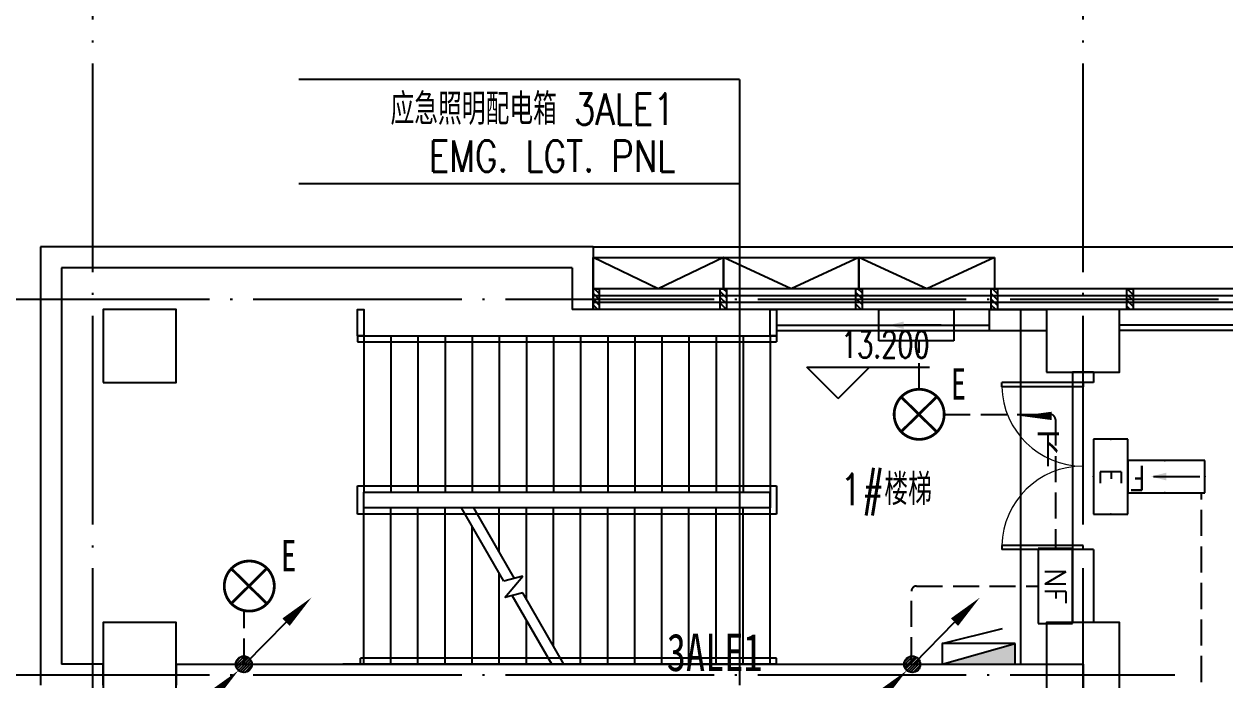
# Model space of a CAD drawing. Extents: x -621157 to 1764546, y -106808 to 741893.
# Drawn here: x 1222 to 12743, y 236350 to 242637 of the extents above; entities that cross this region are included whole.
import ezdxf
from ezdxf.enums import TextEntityAlignment as Align

# ---------------------------------------------------------------- set-up
doc = ezdxf.new("R2010")
doc.units = 0
doc.header["$LTSCALE"] = 1000
doc.header["$MEASUREMENT"] = 0
doc.linetypes.add('DASH', pattern=[0.35, 0.25, -0.1])
doc.linetypes.add('XREF-A-101-平面图_t3$0$DOTE', pattern=[2.42, 2, -0.2, 0.02, -0.2])
for name, color, linetype in [('0-底图', 7, 'Continuous'), ('EQUIP-照明', 3, 'Continuous'), ('SIG_TEXT', 2, 'Continuous'), ('T-EQUP-JT', 7, 'Continuous'), ('TEL_TEXT', 7, 'Continuous'), ('WIRE-应急', 4, 'DASH'), ('WIRE-控制', 6, 'Continuous'), ('WIRE-照明', 4, 'Continuous'), ('XREF-A-101-平面图_t3$0$A-COLUMN', 8, 'Continuous'), ('XREF-A-101-平面图_t3$0$A-CURTWALL', 8, 'Continuous'), ('XREF-A-101-平面图_t3$0$A-DIM_ELEV', 8, 'Continuous'), ('XREF-A-101-平面图_t3$0$A-DOTE', 8, 'Continuous'), ('XREF-A-101-平面图_t3$0$A-GROUND', 8, 'Continuous'), ('XREF-A-101-平面图_t3$0$A-LEAD-AROW', 8, 'Continuous'), ('XREF-A-101-平面图_t3$0$A-RAIL', 8, 'Continuous'), ('XREF-A-101-平面图_t3$0$A-ROOM-CH', 8, 'Continuous'), ('XREF-A-101-平面图_t3$0$A-SEE', 8, 'Continuous'), ('XREF-A-101-平面图_t3$0$A-WALL', 8, 'Continuous'), ('XREF-A-101-平面图_t3$0$A-WALL-FILL', 8, 'Continuous'), ('XREF-A-101-平面图_t3$0$A-WINDOW', 8, 'Continuous'), ('XREF-A-101-平面图_t3$0$A-开启符号', 8, 'Continuous'), ('XREF-A-101-平面图_t3$0$DIM_SYMB', 8, 'Continuous'), ('XREF-A-101-平面图_t3$0$EQUIP_消火栓', 8, 'Continuous'), ('XREF-A-101-平面图_t3$0$STAIR', 8, 'Continuous'), ('XREF-A-101-平面图_t3$0$WALL', 8, 'Continuous'), ('设备-照明', 3, 'Continuous')]:
    doc.layers.add(name, color=color, linetype=linetype)
doc.styles.add('-宋体', font='', dxfattribs={"width": 0.8})
doc.styles.add('_TEL_DIM', font='SIMPLEX', dxfattribs={"width": 0.8, "height": 3.5, "bigfont": 'HZTXT'})
doc.styles.add('DIM_FONT', font='ROMANS', dxfattribs={"width": 0.8, "bigfont": 'HZDXC'})
doc.styles.get("Standard").update_dxf_attribs({"font": 'romans.shx', "bigfont": 'HZDXC.SHX'})
doc.styles.add('STYLE1', font='simhei.ttf')
doc.styles.add('XREF-A-101-平面图_t3$0$-HZDXCROMANS', font='ROMANS.shx', dxfattribs={"bigfont": 'HZDXC.shx'})
doc.styles.add('XREF-A-101-平面图_t3$0$A-STANDARD', font='SIMPLEX', dxfattribs={"bigfont": 'GBCBIG'})
doc.styles.get('-宋体').set_extended_font_data('SimSun')
doc.linetypes.add('Ground', pattern='A,0.75,-0.125,[135,sr.shx,S=0.1,R=0,X=-0.15,Y=0],0.125,-0.125', length=1.125)

# ---------------------------------------------------------------- blocks, each defined once
blk = doc.blocks.new('XREF-A-101-平面图_t3$0$柱网3F')
at = {"layer": 'XREF-A-101-平面图_t3$0$A-COLUMN'}
for points in [[(100, -800), (800, -800), (800, -100), (100, -100)], [(9150, -700), (9850, -700), (9850, -100), (9150, -100)], [(100, -3800), (800, -3800), (800, -3100), (100, -3100)], [(9150, -3800), (9850, -3800), (9850, -3100), (9150, -3100)]]:
    blk.add_lwpolyline(points, close=True, dxfattribs=at)
blk = doc.blocks.new('XREF-A-101-平面图_t3$0$G$C869EB286')
at = {"layer": 'XREF-A-101-平面图_t3$0$A-WINDOW'}
h = blk.add_hatch(dxfattribs=at)
h.set_pattern_fill('ANSI31', color=256, scale=25)
h.set_pattern_definition([(45, (-143.957, -89940), (-28.0633, 28.0633), [])])
h.paths.add_polyline_path([(0, 60), (200, 60), (200, 0), (0, 0)])
blk.add_lwpolyline([(0, 60), (200, 60), (200, 0), (0, 0)], close=True, dxfattribs=at)
blk = doc.blocks.new('XREF-A-101-平面图_t3$0$G$CAEE4CA8D')
at = {"layer": 'XREF-A-101-平面图_t3$0$DIM_SYMB'}
for points in [[(6630, -1100, 0, 0, 0), (1250, -1100, 0, 0, 0), (1250, -2750, 0, 0, 0), (3600, -2750, 80, 0, 0), (3900, -2750, 0, 0, 0)], [(6630, -2750, 0, 0, 0), (4460, -2750, 80, 0, 0), (4160, -2750, 0, 0, 0)]]:
    blk.add_lwpolyline(points, format="xyseb", dxfattribs=at)
at = {"layer": 'XREF-A-101-平面图_t3$0$STAIR'}
for p, q in [((2540, -350), (6560, -350)), ((2540, -350), (2540, -410)), ((2540, -410), (6560, -410)), ((2600, -350), (6500, -350)), ((2600, -350), (2600, -1850)), ((2860, -350), (2860, -1850)), ((3120, -350), (3120, -1850)), ((3380, -350), (3380, -1850)), ((3640, -350), (3640, -1850)), ((3900, -350), (3900, -1850)), ((4160, -350), (4160, -1850)), ((4420, -350), (4420, -1850)), ((4680, -350), (4680, -1850)), ((4940, -350), (4940, -1850)), ((5200, -350), (5200, -1850)), ((5460, -350), (5460, -1850)), ((5720, -350), (5720, -1850)), ((5980, -350), (5980, -1850)), ((6240, -350), (6240, -1850)), ((6500, -350), (6500, -1850)), ((6560, -350), (6560, -410)), ((2540, -2060), (2540, -1790)), ((2540, -1790), (6560, -1790)), ((6560, -1790), (6560, -2060)), ((2600, -1850), (6500, -1850)), ((2600, -2000), (2600, -1850)), ((2600, -1850), (6500, -1850)), ((6500, -2000), (6500, -1850)), ((6500, -1850), (6500, -2000)), ((6560, -2060), (2540, -2060)), ((3539, -2000), (2600, -2000)), ((2600, -3500), (2600, -2000)), ((6500, -2000), (2600, -2000)), ((2860, -3500), (2860, -2000)), ((3120, -3500), (3120, -2000)), ((3380, -3500), (3380, -2000)), ((3945, -2703), (3539, -2000)), ((6500, -2000), (3655, -2000)), ((4045, -2676), (3655, -2000)), ((3900, -2425), (3900, -2000)), ((4160, -2875), (4160, -2000)), ((4420, -3325), (4420, -2000)), ((4680, -3500), (4680, -2000)), ((4940, -3500), (4940, -2000)), ((5200, -3500), (5200, -2000)), ((5460, -3500), (5460, -2000)), ((5720, -3500), (5720, -2000)), ((5980, -3500), (5980, -2000)), ((6240, -3500), (6240, -2000)), ((6500, -3500), (6500, -2000)), ((3640, -3500), (3640, -2175)), ((3900, -3500), (3900, -2625)), ((4125, -2655), (3945, -2703)), ((3953, -2861), (4125, -2655)), ((4125, -2814), (3953, -2861)), ((4405, -3500), (4025, -2841)), ((4521, -3500), (4125, -2814)), ((4160, -3500), (4160, -3075)), ((6560, -3440), (2570, -3440)), ((2570, -3500), (2570, -3440)), ((6560, -3500), (6560, -3440)), ((6560, -3500), (2570, -3500)), ((4405, -3500), (2600, -3500)), ((6500, -3500), (4521, -3500))]:
    blk.add_line(p, q, dxfattribs=at)
for points in [[(2600, -350), (2540, -350), (2540, -100), (2600, -100)], [(6560, -350), (6500, -350), (6500, -100), (6560, -100)]]:
    blk.add_lwpolyline(points, close=True, dxfattribs=at)
blk.add_lwpolyline([(6500, -350), (6500, -100)], dxfattribs=at)
at = {"layer": 'XREF-A-101-平面图_t3$0$WALL'}
blk.add_line((4400, -3500), (2400, -3500), dxfattribs=at)
blk = doc.blocks.new('XREF-A-101-平面图_t3$0$ROOM')
at = {"layer": 'XREF-A-101-平面图_t3$0$A-ROOM-CH', "style": 'XREF-A-101-平面图_t3$0$-HZDXCROMANS', "width": 0.6}
for tag, p in [('中文房间名称', (0, -1000)), ('英文房间名称', (0, -1500))]:
    blk.add_attdef(tag, text='', height=300, dxfattribs=at).set_placement(p, align=Align.CENTER)
blk = doc.blocks.new('XREF-A-101-平面图_t3$0$$TWTSYS$00000508')
for p, q in [((-0.5, 0.5), (0.324, 1.224)), ((-0.5, 0.5), (-0.5, -0.5)), ((-0.5, -0.5), (0.5, 0.5)), ((0.5, 0.5), (-0.5, 0.5)), ((0.5, -0.5), (0.5, 0.5)), ((-0.5, -0.5), (0.5, -0.5))]:
    blk.add_line(p, q)
blk.add_solid([(0.5, -0.5), (0.5, 0.5), (-0.5, -0.5)])
blk = doc.blocks.new('XREF-A-101-平面图_t3$0$G$C156FCA62')
at = {"layer": 'XREF-A-101-平面图_t3$0$EQUIP_消火栓', "xscale": -700, "yscale": -200, "zscale": 700, "rotation": 180}
blk.add_blockref('XREF-A-101-平面图_t3$0$$TWTSYS$00000508', (8500, 236600), dxfattribs=at)
blk = doc.blocks.new('XREF-A-101-平面图_t3$0$轴网(3)')
at = {"layer": 'XREF-A-101-平面图_t3$0$A-DOTE', "linetype": 'XREF-A-101-平面图_t3$0$DOTE'}
for p, q in [((0, -3300), (0, 43300)), ((9500, -3300), (9500, 43300)), ((-3300, 40000), (69800, 40000)), ((-3300, 36400), (10380.6, 36400))]:
    blk.add_line(p, q, dxfattribs=at)
blk = doc.blocks.new('XREF-A-101-平面图_t3$0$G$C646F86AA')
at = {"layer": 'XREF-A-101-平面图_t3$0$EQUIP_消火栓', "xscale": -700, "yscale": -200, "zscale": 700, "rotation": 180}
blk.add_blockref('XREF-A-101-平面图_t3$0$$TWTSYS$00000508', (8500, 236600), dxfattribs=at)
blk = doc.blocks.new('XREF-A-101-平面图_t3$0$DOOR2DLIB$SYSLIB$00000108')
at = {"color": 0}
for p, q in [((-0.5, 0), (-0.5, 0.4875)), ((-0.475, 0.4875), (-0.5, 0.4875)), ((-0.475, 0), (-0.475, 0.4875)), ((0.475, 0), (0.475, 0.4875)), ((0.475, 0.4875), (0.5, 0.4875)), ((0.5, 0), (0.5, 0.4875)), ((-0.5, 0), (-0.475, 0)), ((0.5, 0), (0.475, 0))]:
    blk.add_line(p, q, dxfattribs=at)
at = {"color": 0, "lineweight": 13}
for centre, start, end in [((-0.4875, 0), 0, 88.53072), ((0.4875, 0), 91.46928, 180)]:
    blk.add_arc(centre, 0.4875, start, end, dxfattribs=at)
blk = doc.blocks.new('XREF-A-101-平面图_t3')
at = {"layer": 'XREF-A-101-平面图_t3$0$A-CURTWALL'}
for p, q in [((235900, 240100), (204800, 240100)), ((204800, 239900), (204800, 240100)), ((235900, 240033), (204800, 240033)), ((235900, 239967), (204800, 239967)), ((235900, 239900), (204800, 239900))]:
    blk.add_line(p, q, dxfattribs=at)
at = {"layer": 'XREF-A-101-平面图_t3$0$A-DIM_ELEV'}
for p, q in [((207152, 239048), (206852, 239348)), ((206852, 239348), (208027, 239348)), ((207152, 239048), (207452, 239348))]:
    blk.add_line(p, q, dxfattribs=at)
at = {"layer": 'XREF-A-101-平面图_t3$0$A-GROUND'}
blk.add_lwpolyline([(208900, 239900), (208900, 236500)], dxfattribs=at)
at = {"layer": 'XREF-A-101-平面图_t3$0$A-LEAD-AROW'}
blk.add_lwpolyline([(209400, 238881, 0, 0, 0), (208900, 238881, 0, 80, 0), (209200, 238881, 0, 0, 0)], format="xyseb", dxfattribs=at)
at = {"layer": 'XREF-A-101-平面图_t3$0$A-RAIL'}
for points in [[(206560, 239750), (208600, 239750)], [(218650, 239750), (209850, 239750)], [(206560, 239700), (208600, 239700)], [(218650, 239700), (209850, 239700)]]:
    blk.add_lwpolyline(points, dxfattribs=at)
at = {"layer": 'XREF-A-101-平面图_t3$0$A-SEE'}
blk.add_lwpolyline([(204800, 240500), (235900, 240500)], dxfattribs=at)
at = {"layer": 'XREF-A-101-平面图_t3$0$A-WALL'}
for p, q in [((209400, 239300), (209400, 239200)), ((209600, 239300), (209400, 239300)), ((209600, 239300), (209600, 239200)), ((209400, 237600), (209400, 236900)), ((209600, 237600), (209600, 236900)), ((209600, 236900), (209400, 236900))]:
    blk.add_line(p, q, dxfattribs=at)
for points in [[(209600, 239200), (209400, 239200)], [(209600, 237600), (209400, 237600)]]:
    blk.add_lwpolyline(points, dxfattribs=at)
at = {"layer": 'XREF-A-101-平面图_t3$0$A-WALL-FILL', "color": 171}
for p, q in [((204800, 240500), (199500, 240500)), ((199500, 240500), (199500, 236300)), ((204800, 240500), (204800, 239900)), ((204600, 240300), (199700, 240300)), ((199700, 240300), (199700, 236500)), ((204600, 240300), (204600, 239900)), ((204800, 239900), (204600, 239900)), ((208600, 239900), (209150, 239900)), ((208600, 239900), (208600, 239700)), ((209150, 239900), (209150, 239700)), ((208600, 239700), (209150, 239700)), ((200000, 236500), (199700, 236500)), ((200100, 236500), (200000, 236500)), ((200100, 236300), (200100, 236500)), ((200800, 236500), (204400, 236500)), ((200800, 236500), (200800, 236300)), ((204400, 236500), (207400, 236500)), ((207400, 236500), (209500, 236500)), ((209500, 236500), (209500, 235640))]:
    blk.add_line(p, q, dxfattribs=at)
at = {"layer": 'XREF-A-101-平面图_t3$0$A-WINDOW'}
blk.add_line((209400, 239200), (209400, 237600), dxfattribs=at)
at = {"layer": 'XREF-A-101-平面图_t3$0$A-开启符号', "linetype": 'Continuous'}
for points in [[(206050, 240400), (206050, 240100), (204800, 240100), (204800, 240400)], [(207350, 240400), (207350, 240100), (206050, 240100), (206050, 240400)], [(208650, 240400), (208650, 240100), (207350, 240100), (207350, 240400)]]:
    blk.add_lwpolyline(points, close=True, dxfattribs=at)
for points in [[(206050, 240400), (205425, 240100), (204800, 240400)], [(207350, 240400), (206700, 240100), (206050, 240400)], [(208650, 240400), (208000, 240100), (207350, 240400)]]:
    blk.add_lwpolyline(points, dxfattribs=at)
for name, p in [('XREF-A-101-平面图_t3$0$G$C156FCA62', (200000, 0)), ('XREF-A-101-平面图_t3$0$G$C646F86AA', (200000, 0)), ('XREF-A-101-平面图_t3$0$G$C646F86AA', (200000, 0)), ('XREF-A-101-平面图_t3$0$G$CAEE4CA8D', (200000, 240000))]:
    blk.add_blockref(name, p)
at = {"layer": 'XREF-A-101-平面图_t3$0$A-COLUMN'}
blk.add_blockref('XREF-A-101-平面图_t3$0$柱网3F', (200000, 240000), dxfattribs=at)
at = {"layer": 'XREF-A-101-平面图_t3$0$A-DOTE'}
blk.add_blockref('XREF-A-101-平面图_t3$0$轴网(3)', (200000, 200000), dxfattribs=at)
at = {"layer": 'XREF-A-101-平面图_t3$0$A-ROOM-CH'}
ref = blk.add_blockref('XREF-A-101-平面图_t3$0$ROOM', (207611, 239026), dxfattribs=at)
ref.add_attrib('中文房间名称', '1#楼梯', dxfattribs={"height": 300, "style": 'XREF-A-101-平面图_t3$0$-HZDXCROMANS', "width": 0.8}).set_placement((207611, 238026), align=Align.CENTER)
at = {"layer": 'XREF-A-101-平面图_t3$0$A-WINDOW', "rotation": 270}
for p in [(204800, 240100), (206020, 240100), (207320, 240100), (208620, 240100), (209920, 240100)]:
    blk.add_blockref('XREF-A-101-平面图_t3$0$G$C869EB286', p, dxfattribs=at)
at = {"layer": 'XREF-A-101-平面图_t3$0$A-WINDOW', "xscale": -1600, "yscale": -1600, "zscale": -1600, "rotation": 270.0000000000008}
blk.add_blockref('XREF-A-101-平面图_t3$0$DOOR2DLIB$SYSLIB$00000108', (209500, 238400), dxfattribs=at)
at = {"layer": 'XREF-A-101-平面图_t3$0$A-DIM_ELEV', "color": 7, "style": 'XREF-A-101-平面图_t3$0$A-STANDARD', "width": 0.705882}
blk.add_text('13.200', height=255, dxfattribs=at).set_placement((207179, 239438))
at = {"layer": 'XREF-A-101-平面图_t3$0$A-LEAD-AROW', "color": 7, "style": 'XREF-A-101-平面图_t3$0$A-STANDARD'}
blk.add_text('下', height=320, dxfattribs=at).set_placement((209053, 238398))
blk = doc.blocks.new('G$CA8AFCB39')
at = {"layer": 'SIG_TEXT', "style": '-宋体', "width": 0.75}
blk.add_text('3ALE1', height=360, dxfattribs=at).set_placement((5507, -103565))
blk = doc.blocks.new('HC002649110740')
at = {"layer": 'EQUIP-照明', "color": 0}
for p, q in [((3.6, 3.3), (-3.6, 3.3)), ((-3.6, 3.3), (-3.6, 0)), ((3.6, 0), (3.6, 3.3)), ((-3.6, 0), (3.6, 0))]:
    blk.add_line(p, q, dxfattribs=at)
for p in [(0, 3.3), (-3.6, 1.65), (3.6, 1.65), (0, 0)]:
    blk.add_point(p, dxfattribs=at)
at = {"color": 0, "width": 0.7}
blk.add_attdef('PSFHATT', (9.31, 0), '', height=0.025, dxfattribs=at)
at = {"layer": 'EQUIP-照明', "color": 0, "style": '_TEL_DIM'}
blk.add_attdef('$TEXT$', text='', height=2, dxfattribs=at).set_placement((0, 1.65), align=Align.MIDDLE_CENTER)
at = {"layer": 'EQUIP-照明', "color": 0, "style": '_TEL_DIM', "flags": 1}
blk.add_attdef('A', text='', height=0.0001, dxfattribs=at).set_placement((0, 0), align=Align.MIDDLE_CENTER)
blk = doc.blocks.new('$Equip$00002831')
at = {"color": 3, "linetype": 'Continuous'}
for p, q in [((0.699, 0.292), (-0.701, 0.292)), ((-0.701, 0.292), (-0.701, -0.292)), ((0.699, -0.292), (0.699, 0.292)), ((0.233, -0.001), (-0.608, -0.001)), ((-0.701, -0.292), (0.699, -0.292))]:
    blk.add_line(p, q, dxfattribs=at)
for p in [(0.027, 0.292), (-0.701, 0), (0.699, 0), (0.027, -0.292)]:
    blk.add_point(p, dxfattribs=at)
blk.add_solid([(0, -0.071), (0.28, -0.001), (0, 0.069)], dxfattribs=at)
at = {"color": 3, "linetype": 'Continuous', "width": 0.8}
blk.add_text('F', height=0.438, dxfattribs=at).set_placement((0.382, -0.193))
at = {"color": 3, "linetype": 'Continuous', "style": '_TEL_DIM', "flags": 1}
blk.add_attdef('A', text='', height=0.00002, dxfattribs=at).set_placement((0.027, 0.292), align=Align.MIDDLE_CENTER)
blk = doc.blocks.new('HC002631130701')
at = {"layer": 'WIRE-照明', "color": 0}
for p, q in [((-3.6, 3), (3.6, 3)), ((-3.6, 0), (-3.6, 3)), ((3.6, 3), (3.6, 0)), ((-2.4, 1.5), (1.2, 1.5)), ((3.6, 0), (-3.6, 0))]:
    blk.add_line(p, q, dxfattribs=at)
for p in [(0, 3), (-3.6, 1.5), (3.6, 1.5), (0, 0)]:
    blk.add_point(p, dxfattribs=at)
blk.add_solid([(1.2, 1.86), (2.64, 1.5), (1.2, 1.14)], dxfattribs=at)
at = {"color": 0, "width": 0.7}
blk.add_attdef('PSFHATT', (3.62, 0), '', height=0.025, dxfattribs=at)
at = {"layer": 'TEL_TEXT', "color": 0, "style": '_TEL_DIM', "flags": 1}
blk.add_attdef('A', text='', height=0.0001, dxfattribs=at).set_placement((0, 3), align=Align.MIDDLE_CENTER)
blk = doc.blocks.new('HC002633132082')
at = {"layer": 'EQUIP-照明', "color": 0, "linetype": 'Continuous', "const_width": 0.267}
blk.add_lwpolyline([(-2.37, 0, 1), (2.43, 0, 1)], format="xyb", close=True, dxfattribs=at)
for points in [[(-1.7, 1.67), (1.7, -1.67)], [(-1.7, -1.67), (-1.7, -1.67), (1.7, 1.67)]]:
    blk.add_lwpolyline(points, dxfattribs=at)
at = {"layer": 'EQUIP-照明', "color": 0}
blk.add_point((0, 0), dxfattribs=at)
at = {"color": 0, "width": 0.7}
blk.add_attdef('PSFHATT', (4.48, -2.4), '', height=0.025, dxfattribs=at)
at = {"layer": 'EQUIP-照明', "color": 0, "style": 'STYLE1', "width": 0.7}
blk.add_text('E', height=3, dxfattribs=at).set_placement((3.81, 1.42), align=Align.CENTER)
at = {"layer": 'EQUIP-照明', "color": 0, "style": '_TEL_DIM', "flags": 1}
blk.add_attdef('A', text='', height=0.0001, dxfattribs=at).set_placement((0.03, 0), align=Align.MIDDLE_CENTER)
blk = doc.blocks.new('*X14702')
at = {"color": 0, "linetype": 'Continuous'}
for p, q in [((192.59, 446.72), (193.93, 448.06)), ((192.65, 447.21), (193.44, 448)), ((192.67, 446.38), (194.27, 447.98)), ((192.81, 446.1), (194.55, 447.84)), ((193.01, 445.87), (194.78, 447.64)), ((193.27, 445.7), (194.95, 447.39)), ((193.58, 445.59), (195.06, 447.07)), ((193.98, 445.57), (195.08, 446.67))]:
    blk.add_line(p, q, dxfattribs=at)
blk = doc.blocks.new('HC001445')
at = {"color": 4, "linetype": 'Continuous'}
for p, q in [((0.132, 0.058), (3.238, 3.233)), ((-5.47, -5.531), (-2.364, -2.356))]:
    blk.add_line(p, q, dxfattribs=at)
for points in [[(3.238, 3.233, 0.8, 0, 0), (5.189, 5.119, 0, 0, 0)], [(-2.364, -2.356, 0.8, 0, 0), (-0.412, -0.47, 0, 0, 0)]]:
    blk.add_lwpolyline(points, format="xyseb", dxfattribs=at)
blk.add_circle((0, 0), 0.625, dxfattribs=at)
at = {"color": 4, "linetype": 'Continuous', "xscale": 0.5, "yscale": 0.5, "zscale": 0.5}
blk.add_blockref('*X14702', (-96.918, -223.407), dxfattribs=at)

msp = doc.modelspace()

# ---------------------------------------------------------------- block references
at = {"layer": '0-底图'}
msp.add_blockref('XREF-A-101-平面图_t3', (-198119, 0), dxfattribs=at)

# ---------------------------------------------------------------- next in the draw order: linework, layer by layer
at = {"layer": 'SIG_TEXT', "color": 2}
for points in [[(8085, 242104), (3859, 242104)], [(8085, 242104), (8085, 241104)], [(8085, 241104), (3859, 241104)], [(8085, 241104), (8085, 236300)]]:
    msp.add_lwpolyline(points, dxfattribs=at)
at = {"layer": 'WIRE-应急'}
for points in [[(9809, 239136), (9809, 239600)], [(12517, 235280), (12517, 238144)], [(3334, 236496), (3334, 237025)]]:
    msp.add_lwpolyline(points, dxfattribs=at)
for points in [[(10049, 238896), (11066, 238896, -0.414214), (11116, 238846), (11116, 237610)], [(9734, 236510), (9734, 237200, -0.414214), (9784, 237250), (10951, 237250)]]:
    msp.add_lwpolyline(points, format="xyb", dxfattribs=at)

# ---------------------------------------------------------------- next in the draw order: block references
at = {"layer": 'EQUIP-照明', "xscale": 528.9785710454919, "yscale": 528.9785710454919, "zscale": 528.9785710454919, "rotation": 179.9999999999999}
msp.add_blockref('$Equip$00002831', (12180, 238299), dxfattribs=at)
at = {"layer": 'T-EQUP-JT', "color": 7, "linetype": 'Continuous', "ltscale": 5, "xscale": 125, "yscale": 125, "zscale": 125}
for p in [(3331, 236500), (9743, 236500)]:
    msp.add_blockref('HC001445', p, dxfattribs=at)
at = {"layer": 'WIRE-控制', "linetype": 'Ground'}
msp.add_blockref('G$CA8AFCB39', (1881, 340000), dxfattribs=at)
at = {"layer": '设备-照明', "xscale": 100, "yscale": 100, "zscale": 100, "rotation": 180}
msp.add_blockref('HC002631130701', (9781, 239900), dxfattribs=at)
at = {"layer": '设备-照明', "xscale": 100, "yscale": 100, "zscale": 100}
for p in [(9806, 238896), (3380, 237250)]:
    msp.add_blockref('HC002633132082', p, dxfattribs=at)
at = {"layer": '设备-照明'}
ref = msp.add_blockref('HC002649110740', (11481, 238299), dxfattribs=dict(at, xscale=100, yscale=100, zscale=100, rotation=270))
ref.add_attrib('$TEXT$', 'E', dxfattribs={"layer": '0', "color": 0, "height": 200, "rotation": 270, "style": '_TEL_DIM'}).set_placement((11646, 238299), align=Align.MIDDLE_CENTER)
ref = msp.add_blockref('HC002649110740', (10951, 237250), dxfattribs=dict(at, xscale=100, yscale=100, zscale=100, rotation=270))
ref.add_attrib('$TEXT$', 'NF', dxfattribs={"layer": '0', "color": 0, "height": 200, "rotation": 270, "style": '_TEL_DIM'}).set_placement((11116, 237250), align=Align.MIDDLE_CENTER)

# ---------------------------------------------------------------- next in the draw order: texts
at = {"layer": 'SIG_TEXT', "color": 1, "style": 'DIM_FONT', "width": 0.8}
for s, p in [('应急照明配电箱 3ALE1', (7465, 241672)), ('EMG. LGT. PNL', (7472, 241221))]:
    msp.add_text(s, height=300, dxfattribs=at).set_placement(p, align=Align.RIGHT)
at = {"layer": 'SIG_TEXT', "style": '-宋体', "width": 0.75}
msp.add_text('3ALE1', height=360, dxfattribs=at).set_placement((7388, 236435))

doc.saveas('drawing.dxf')
